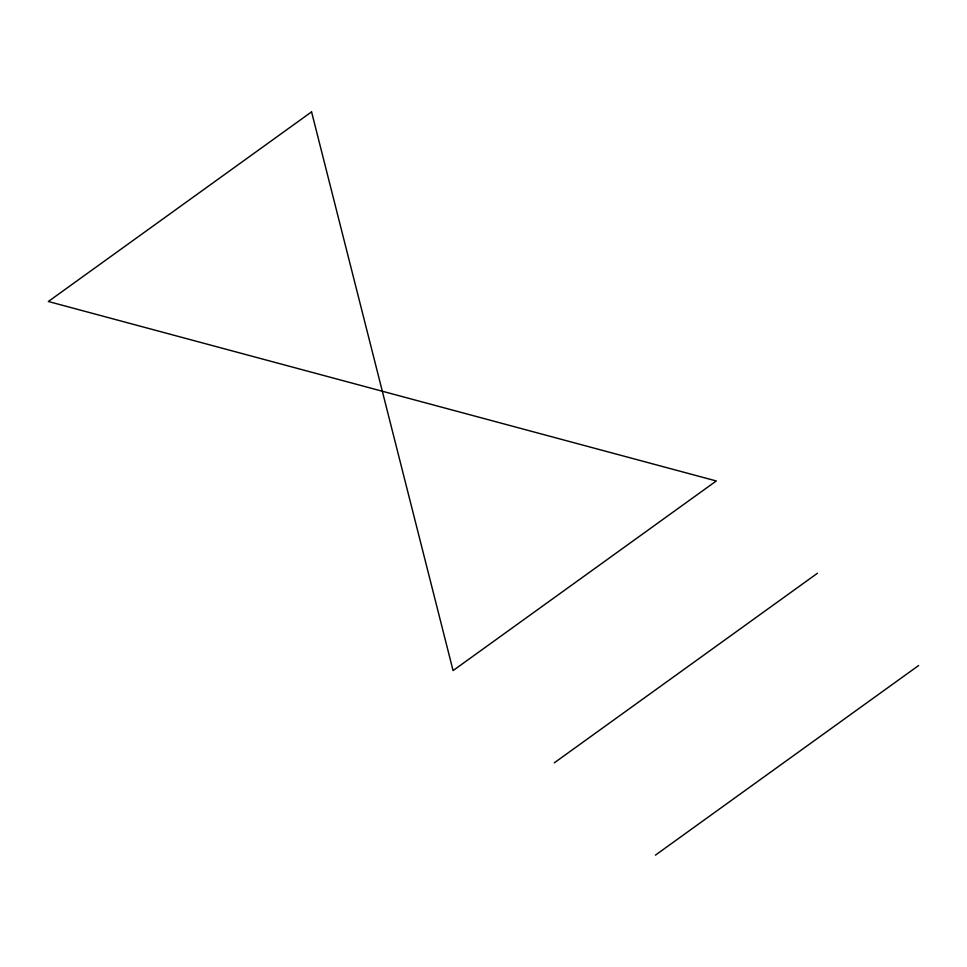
<?xml version="1.0" encoding="UTF-8"?>
<svg xmlns="http://www.w3.org/2000/svg" width="967" height="967" viewBox="0 0 967 967"><rect width="100%" height="100%" fill="white"/><g stroke="black" fill="none" stroke-linecap="round" stroke-linejoin="round"><path stroke-width="1.45" d="M554.26 762.854L817.466 573.238M655.433 855.13L918.65 665.501M311.567 111.87L48.35 301.499L716.293 480.962L453.076 670.578L311.567 111.87"/></g></svg>
